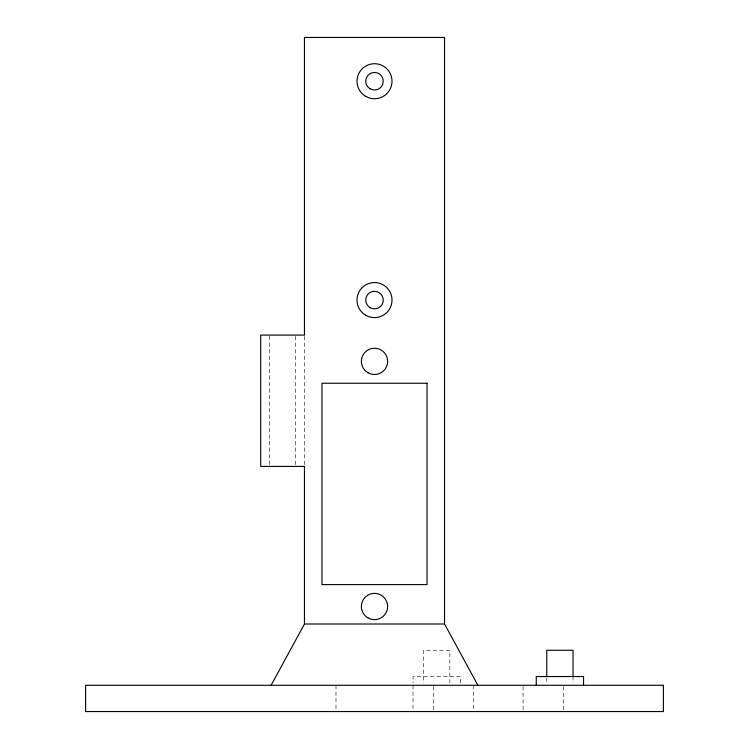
<?xml version="1.0" encoding="UTF-8"?>
<svg xmlns="http://www.w3.org/2000/svg" width="749" height="749" viewBox="0 0 749 749"><rect width="100%" height="100%" fill="white"/><g stroke="black" fill="none" stroke-linecap="round" stroke-linejoin="round"><path stroke-width="0.56" stroke-dasharray="3.75 2.81" d="M573.032 676.534L573.032 683.097M563.304 686.43L563.304 710.408M546.77 677.63L546.77 683.097M523.074 686.43L523.074 710.408M473.546 685.288L473.546 710.408M460.354 683.097L460.354 676.534L413.074 676.534L413.074 683.097M449.849 683.097L449.849 650.272L423.578 650.272L423.578 683.097M433.306 686.43L433.306 710.408M413.017 685.288L413.017 710.408M335.983 685.288L335.983 710.408M304.459 336.264L304.459 465.26M295.705 336.264L295.705 466.421M269.443 336.264L269.443 466.421"/><path stroke-width="1.12" d="M271.11 685.288L304.459 624.001L304.459 466.421L260.689 466.421L260.689 335.103L304.459 335.103L304.459 37.45L444.541 37.45L444.541 624.001L477.89 685.288M304.459 624.001L444.541 624.001M583.537 685.288L583.537 676.534L536.265 676.534L536.265 685.288M573.032 676.534L573.032 650.272L546.77 650.272L546.77 676.534M427.024 383.254L321.976 383.254L321.976 584.613L427.024 584.613L427.024 383.254M663.399 685.288L85.601 685.288L85.601 711.55L663.399 711.55L663.399 685.288M370.118 307.67A8.754 8.754 0 0 0 383.254 300.087A8.754 8.754 0 0 0 370.118 292.503A8.754 8.754 0 0 0 370.118 307.67M365.746 315.254A17.508 17.508 0 0 0 392.008 300.087A17.508 17.508 0 0 0 365.746 284.92A17.508 17.508 0 0 0 365.746 315.254M370.118 88.803A8.754 8.754 0 0 0 383.254 81.22A8.754 8.754 0 0 0 370.118 73.645A8.754 8.754 0 0 0 370.118 88.803M365.746 96.387A17.508 17.508 0 0 0 392.008 81.22A17.508 17.508 0 0 0 365.746 66.062A17.508 17.508 0 0 0 365.746 96.387M367.937 617.869A13.136 13.136 0 0 0 387.636 606.493A13.136 13.136 0 0 0 367.937 595.127A13.136 13.136 0 0 0 367.937 617.869M367.937 372.74A13.136 13.136 0 0 0 387.636 361.364A13.136 13.136 0 0 0 367.937 349.998A13.136 13.136 0 0 0 367.937 372.74"/></g></svg>
